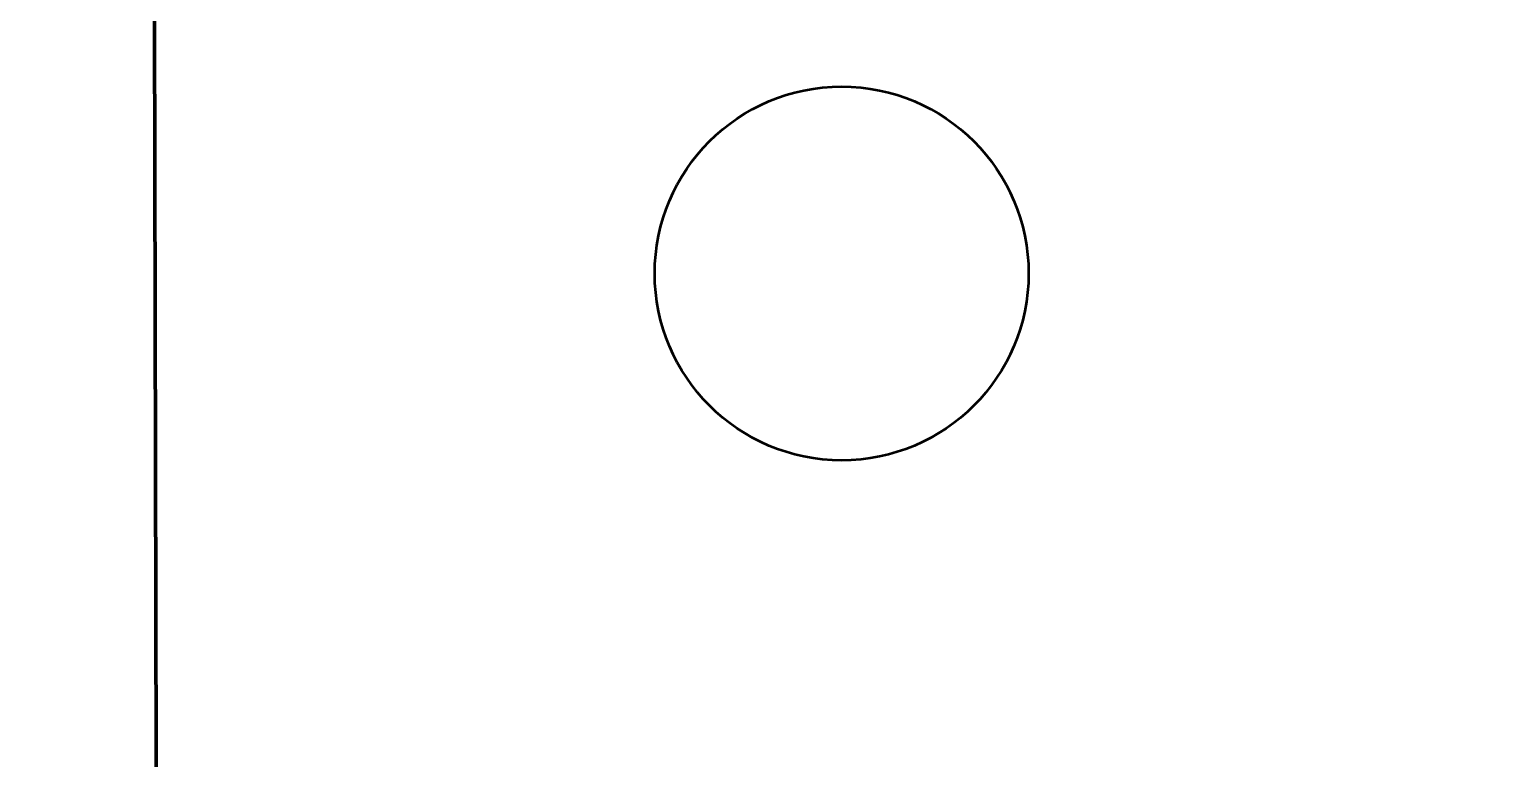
# Model space of a CAD drawing. Header units: millimetres. Extents: x -51 to 50, y -37 to 38.
# Drawn here: x -38.88 to -33.4, y -11.77 to -9.04 of the extents above; entities that cross this region are included whole.
import ezdxf

# ---------------------------------------------------------------- set-up
doc = ezdxf.new("R2010")
doc.units = ezdxf.units.MM
doc.header["$MEASUREMENT"] = 0
doc.layers.add('Camada 1', color=7, linetype='Continuous')

msp = doc.modelspace()

# ---------------------------------------------------------------- linework, layer by layer
at = {"layer": 'Camada 1', "lineweight": 18}
msp.add_open_spline([(-49.8984, -37.3982), (-49.8984, -37.3982), (49.8984, -37.3982), (49.8984, -37.3982), (49.8984, -37.3982), (49.8984, -37.3982), (49.8984, 37.3983), (49.8984, 37.3983), (49.8984, 37.3983), (49.8984, 37.3983), (-49.8984, 37.3983), (-49.8984, 37.3983), (-49.8984, 37.3983), (-49.8984, 37.3983), (-49.8984, -37.3982), (-49.8984, -37.3982)], degree=3, knots=[0, 0, 0, 0, 0.2, 0.2, 0.2, 0.2, 0.4, 0.4, 0.4, 0.4, 0.6, 0.6, 0.6, 0.6, 1, 1, 1, 1], dxfattribs=at)
at = {"layer": 'Camada 1', "lineweight": 80}
msp.add_open_spline([(-38.3958, -15.0808), (-38.3958, -15.0808), (-38.4132, -7.3533), (-38.4132, -7.3533)], degree=3, dxfattribs=at)
at = {"layer": 'Camada 1', "lineweight": 50}
msp.add_open_spline([(-35.8415, -9.2579), (-36.2273, -9.2579), (-36.54, -9.5706), (-36.54, -9.9564), (-36.54, -9.9564), (-36.54, -10.3422), (-36.2273, -10.6549), (-35.8415, -10.6549), (-35.8415, -10.6549), (-35.4557, -10.6549), (-35.143, -10.3422), (-35.143, -9.9564), (-35.143, -9.9564), (-35.143, -9.5706), (-35.4557, -9.2579), (-35.8415, -9.2579)], degree=3, knots=[0, 0, 0, 0, 0.2, 0.2, 0.2, 0.2, 0.4, 0.4, 0.4, 0.4, 0.6, 0.6, 0.6, 0.6, 1, 1, 1, 1], dxfattribs=at)

doc.saveas('drawing.dxf')
